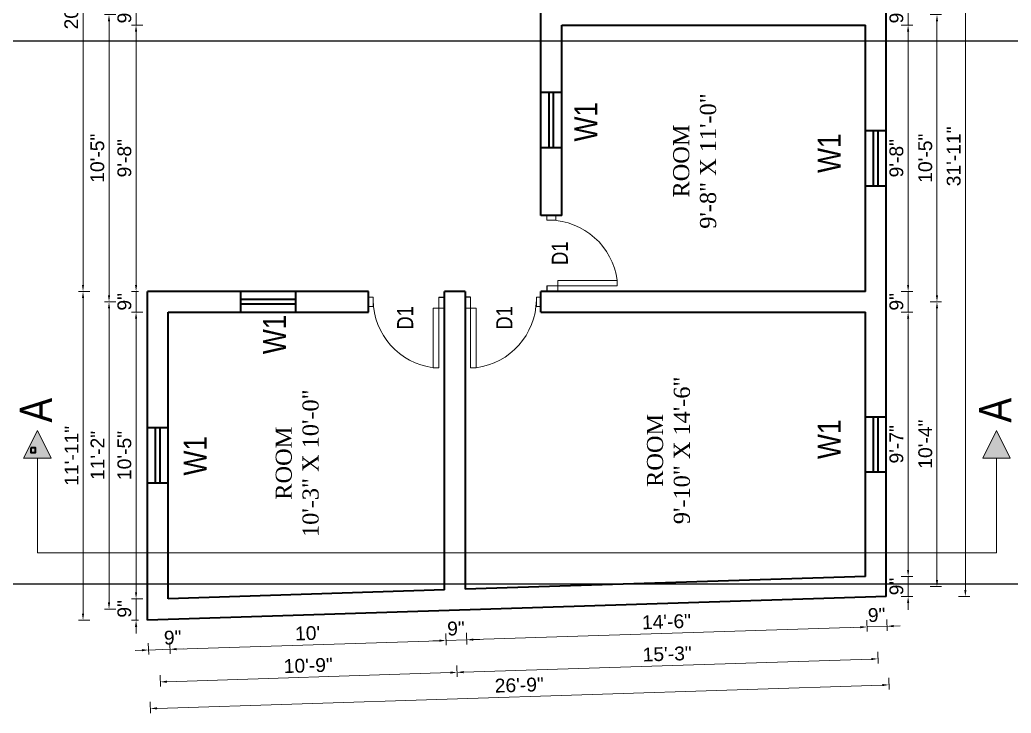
# Model space of a CAD drawing. Header units: inches. Extents: x 0 to 383786, y -43792 to 0.
# Drawn here: x 357534.3 to 357965.2, y -40967 to -40665.7 of the extents above; entities that cross this region are included whole.
import ezdxf

# ---------------------------------------------------------------- set-up
doc = ezdxf.new("R2010")
doc.units = ezdxf.units.IN
doc.header["$LTSCALE"] = 2
doc.header["$MEASUREMENT"] = 0
doc.header["$PDMODE"] = 34
doc.layers.get('0').update_dxf_attribs({"linetype": 'CONTINUOUS'})
doc.layers.get('DEFPOINTS').update_dxf_attribs({"color": 141, "linetype": 'CONTINUOUS'})
for name, color, linetype, lineweight in [('dimension', 160, 'CONTINUOUS', 15), ('door', 20, 'CONTINUOUS', 35), ('steps', 253, 'CONTINUOUS', 20), ('truss', 1, 'CONTINUOUS', 25)]:
    doc.layers.add(name, color=color, linetype=linetype, lineweight=lineweight)
doc.styles.add('Lettring Text', font='arial.ttf')
doc.styles.get("Standard").update_dxf_attribs({"font": 'ARIALN.TTF'})
doc.dimstyles.new('Copy of Standard', dxfattribs={"dimtxt": 6, "dimasz": 2.875, "dimexe": 2, "dimexo": 4, "dimgap": 2, "dimtad": 1, "dimdec": 0, "dimrnd": 1, "dimzin": 0, "dimdsep": 46, "dimlunit": 4, "dimtxsty": 'Lettring Text', "dimcen": 0.1, "dimclrd": 7, "dimclre": 7, "dimclrt": 7, "dimazin": 0, "dimtfac": 0.645, "dimtdec": 0, "dimtmove": 1, "dimatfit": 0, "dimfxl": 3, "dimfxlon": 1, "dimtfillclr": 256, "dimtolj": 1, "dimtzin": 0, "dimlwd": -1, "dimlwe": -1, "dimarcsym": 2})

# ---------------------------------------------------------------- blocks, each defined once
blk = doc.blocks.new('*D273')
at = {"layer": 'DEFPOINTS', "color": 0, "ltscale": 0.5, "transparency": 16777216}
for p in [(357584.79, -40917.29), (357598.8, -40917.29), (357589.8, -40926.59)]:
    blk.add_point(p, dxfattribs=at)
at = {"layer": 'steps', "color": 7, "ltscale": 0.5, "transparency": 16777216}
for p, q in [((357584.79, -40914.42), (357584.79, -40911.54)), ((357587.79, -40917.29), (357582.79, -40917.29)), ((357584.79, -40926.59), (357584.79, -40917.29)), ((357585.8, -40926.59), (357582.79, -40926.59)), ((357584.79, -40929.46), (357584.79, -40932.34))]:
    blk.add_line(p, q, dxfattribs=at)
for points in [[(357584.31, -40914.42), (357585.27, -40914.42), (357584.79, -40917.29)], [(357584.31, -40929.46), (357585.27, -40929.46), (357584.79, -40926.59)]]:
    blk.add_solid(points, dxfattribs=at)
at = {"layer": 'steps', "color": 7, "ltscale": 0.5, "transparency": 16777216, "insert": (357579.73, -40921.65), "char_height": 6, "attachment_point": 5, "rotation": 90, "style": 'Lettring Text'}
blk.add_mtext('\\A1;9"', dxfattribs=at)
blk = doc.blocks.new('*D274')
at = {"layer": 'DEFPOINTS', "color": 0, "ltscale": 0.5, "transparency": 16777216}
for p in [(357584.79, -40792.71), (357598.8, -40792.71), (357598.8, -40917.29)]:
    blk.add_point(p, dxfattribs=at)
at = {"layer": 'steps', "color": 7, "ltscale": 0.5, "transparency": 16777216}
for p, q in [((357587.79, -40792.71), (357582.79, -40792.71)), ((357584.79, -40914.42), (357584.79, -40795.59)), ((357587.79, -40917.29), (357582.79, -40917.29))]:
    blk.add_line(p, q, dxfattribs=at)
for points in [[(357584.31, -40795.59), (357585.27, -40795.59), (357584.79, -40792.71)], [(357584.31, -40914.42), (357585.27, -40914.42), (357584.79, -40917.29)]]:
    blk.add_solid(points, dxfattribs=at)
at = {"layer": 'steps', "color": 7, "ltscale": 0.5, "transparency": 16777216, "insert": (357579.73, -40855), "char_height": 6, "attachment_point": 5, "rotation": 90, "style": 'Lettring Text'}
blk.add_mtext('\\A1;10\'-5"', dxfattribs=at)
blk = doc.blocks.new('*D275')
at = {"layer": 'DEFPOINTS', "color": 0, "ltscale": 0.5, "transparency": 16777216}
for p in [(357584.79, -40783.71), (357589.8, -40783.71), (357598.8, -40792.71)]:
    blk.add_point(p, dxfattribs=at)
at = {"layer": 'steps', "color": 7, "ltscale": 0.5, "transparency": 16777216}
for p, q in [((357584.79, -40780.84), (357584.79, -40777.96)), ((357585.8, -40783.71), (357582.79, -40783.71)), ((357584.79, -40792.71), (357584.79, -40783.71)), ((357587.79, -40792.71), (357582.79, -40792.71)), ((357584.79, -40795.59), (357584.79, -40798.46))]:
    blk.add_line(p, q, dxfattribs=at)
for points in [[(357584.31, -40780.84), (357585.27, -40780.84), (357584.79, -40783.71)], [(357584.31, -40795.59), (357585.27, -40795.59), (357584.79, -40792.71)]]:
    blk.add_solid(points, dxfattribs=at)
at = {"layer": 'steps', "color": 7, "ltscale": 0.5, "transparency": 16777216, "insert": (357579.73, -40788.21), "char_height": 6, "attachment_point": 5, "rotation": 90, "style": 'Lettring Text'}
blk.add_mtext('\\A1;9"', dxfattribs=at)
blk = doc.blocks.new('*D276')
at = {"layer": 'DEFPOINTS', "color": 0, "ltscale": 0.5, "transparency": 16777216}
for p in [(357573.03, -40788.21), (357594.3, -40788.21), (357594.3, -40921.75)]:
    blk.add_point(p, dxfattribs=at)
at = {"layer": 'steps', "color": 7, "ltscale": 0.5, "transparency": 16777216}
for p, q in [((357576.03, -40788.21), (357571.03, -40788.21)), ((357573.03, -40918.87), (357573.03, -40791.09)), ((357576.03, -40921.75), (357571.03, -40921.75))]:
    blk.add_line(p, q, dxfattribs=at)
for points in [[(357572.55, -40791.09), (357573.51, -40791.09), (357573.03, -40788.21)], [(357572.55, -40918.87), (357573.51, -40918.87), (357573.03, -40921.75)]]:
    blk.add_solid(points, dxfattribs=at)
at = {"layer": 'steps', "color": 7, "ltscale": 0.5, "transparency": 16777216, "insert": (357568.02, -40854.98), "char_height": 6, "attachment_point": 5, "rotation": 90, "style": 'Lettring Text'}
blk.add_mtext('\\A1;11\'-2"', dxfattribs=at)
blk = doc.blocks.new('*D277')
at = {"layer": 'DEFPOINTS', "color": 0, "ltscale": 0.5, "transparency": 16777216}
for p in [(357561.73, -40783.71), (357589.8, -40783.71), (357589.8, -40926.59)]:
    blk.add_point(p, dxfattribs=at)
at = {"layer": 'steps', "color": 7, "ltscale": 0.5, "transparency": 16777216}
for p, q in [((357564.73, -40783.71), (357559.73, -40783.71)), ((357561.73, -40923.71), (357561.73, -40786.59)), ((357564.73, -40926.59), (357559.73, -40926.59))]:
    blk.add_line(p, q, dxfattribs=at)
for points in [[(357561.25, -40786.59), (357562.2, -40786.59), (357561.73, -40783.71)], [(357561.25, -40923.71), (357562.2, -40923.71), (357561.73, -40926.59)]]:
    blk.add_solid(points, dxfattribs=at)
at = {"layer": 'steps', "color": 7, "ltscale": 0.5, "transparency": 16777216, "insert": (357556.71, -40855.15), "char_height": 6, "attachment_point": 5, "rotation": 90, "style": 'Lettring Text'}
blk.add_mtext('\\A1;11\'-11"', dxfattribs=at)
blk = doc.blocks.new('*D278')
at = {"layer": 'DEFPOINTS', "color": 0, "ltscale": 0.5, "transparency": 16777216}
for p in [(357901.8, -40907.57), (357920.39, -40907.57), (357910.8, -40916.28)]:
    blk.add_point(p, dxfattribs=at)
at = {"layer": 'steps', "color": 7, "ltscale": 0.5, "transparency": 16777216}
for p, q in [((357920.39, -40904.69), (357920.39, -40901.82)), ((357917.39, -40907.57), (357922.39, -40907.57)), ((357920.39, -40916.28), (357920.39, -40907.57)), ((357917.39, -40916.28), (357922.39, -40916.28)), ((357920.39, -40919.16), (357920.39, -40922.03))]:
    blk.add_line(p, q, dxfattribs=at)
for points in [[(357919.91, -40904.69), (357920.86, -40904.69), (357920.39, -40907.57)], [(357919.91, -40919.16), (357920.86, -40919.16), (357920.39, -40916.28)]]:
    blk.add_solid(points, dxfattribs=at)
at = {"layer": 'steps', "color": 7, "ltscale": 0.5, "transparency": 16777216, "insert": (357915.32, -40911.93), "char_height": 6, "attachment_point": 5, "rotation": 90, "style": 'Lettring Text'}
blk.add_mtext('\\A1;9"', dxfattribs=at)
blk = doc.blocks.new('*D279')
at = {"layer": 'DEFPOINTS', "color": 0, "ltscale": 0.5, "transparency": 16777216}
for p in [(357910.8, -40792.71), (357920.39, -40792.71), (357901.8, -40907.57)]:
    blk.add_point(p, dxfattribs=at)
at = {"layer": 'steps', "color": 7, "ltscale": 0.5, "transparency": 16777216}
for p, q in [((357917.39, -40792.71), (357922.39, -40792.71)), ((357920.39, -40904.69), (357920.39, -40795.59)), ((357917.39, -40907.57), (357922.39, -40907.57))]:
    blk.add_line(p, q, dxfattribs=at)
for points in [[(357919.91, -40795.59), (357920.86, -40795.59), (357920.39, -40792.71)], [(357919.91, -40904.69), (357920.86, -40904.69), (357920.39, -40907.57)]]:
    blk.add_solid(points, dxfattribs=at)
at = {"layer": 'steps', "color": 7, "ltscale": 0.5, "transparency": 16777216, "insert": (357915.32, -40850.14), "char_height": 6, "attachment_point": 5, "rotation": 90, "style": 'Lettring Text'}
blk.add_mtext('\\A1;9\'-7"', dxfattribs=at)
blk = doc.blocks.new('*D280')
at = {"layer": 'DEFPOINTS', "color": 0, "ltscale": 0.5, "transparency": 16777216}
for p in [(357910.8, -40783.71), (357920.39, -40783.71), (357910.8, -40792.71)]:
    blk.add_point(p, dxfattribs=at)
at = {"layer": 'steps', "color": 7, "ltscale": 0.5, "transparency": 16777216}
for p, q in [((357920.39, -40780.84), (357920.39, -40777.96)), ((357917.39, -40783.71), (357922.39, -40783.71)), ((357920.39, -40792.71), (357920.39, -40783.71)), ((357917.39, -40792.71), (357922.39, -40792.71)), ((357920.39, -40795.59), (357920.39, -40798.46))]:
    blk.add_line(p, q, dxfattribs=at)
for points in [[(357919.91, -40780.84), (357920.86, -40780.84), (357920.39, -40783.71)], [(357919.91, -40795.59), (357920.86, -40795.59), (357920.39, -40792.71)]]:
    blk.add_solid(points, dxfattribs=at)
at = {"layer": 'steps', "color": 7, "ltscale": 0.5, "transparency": 16777216, "insert": (357915.32, -40788.21), "char_height": 6, "attachment_point": 5, "rotation": 90, "style": 'Lettring Text'}
blk.add_mtext('\\A1;9"', dxfattribs=at)
blk = doc.blocks.new('*D281')
at = {"layer": 'DEFPOINTS', "color": 0, "ltscale": 0.5, "transparency": 16777216}
for p in [(357901.8, -40667.92), (357920.39, -40667.92), (357910.8, -40783.71)]:
    blk.add_point(p, dxfattribs=at)
at = {"layer": 'steps', "color": 7, "ltscale": 0.5, "transparency": 16777216}
for p, q in [((357917.39, -40667.92), (357922.39, -40667.92)), ((357920.39, -40780.84), (357920.39, -40670.8)), ((357917.39, -40783.71), (357922.39, -40783.71))]:
    blk.add_line(p, q, dxfattribs=at)
for points in [[(357919.91, -40670.8), (357920.86, -40670.8), (357920.39, -40667.92)], [(357919.91, -40780.84), (357920.86, -40780.84), (357920.39, -40783.71)]]:
    blk.add_solid(points, dxfattribs=at)
at = {"layer": 'steps', "color": 7, "ltscale": 0.5, "transparency": 16777216, "insert": (357915.32, -40725.82), "char_height": 6, "attachment_point": 5, "rotation": 90, "style": 'Lettring Text'}
blk.add_mtext('\\A1;9\'-8"', dxfattribs=at)
blk = doc.blocks.new('*D282')
at = {"layer": 'DEFPOINTS', "color": 0, "ltscale": 0.5, "transparency": 16777216}
for p in [(357910.8, -40658.92), (357920.39, -40658.92), (357901.8, -40667.92)]:
    blk.add_point(p, dxfattribs=at)
at = {"layer": 'steps', "color": 7, "ltscale": 0.5, "transparency": 16777216}
for p, q in [((357920.39, -40656.05), (357920.39, -40653.17)), ((357917.39, -40658.92), (357922.39, -40658.92)), ((357920.39, -40667.92), (357920.39, -40658.92)), ((357917.39, -40667.92), (357922.39, -40667.92)), ((357920.39, -40670.8), (357920.39, -40673.67))]:
    blk.add_line(p, q, dxfattribs=at)
for points in [[(357919.91, -40656.05), (357920.86, -40656.05), (357920.39, -40658.92)], [(357919.91, -40670.8), (357920.86, -40670.8), (357920.39, -40667.92)]]:
    blk.add_solid(points, dxfattribs=at)
at = {"layer": 'steps', "color": 7, "ltscale": 0.5, "transparency": 16777216, "insert": (357915.32, -40663.42), "char_height": 6, "attachment_point": 5, "rotation": 90, "style": 'Lettring Text'}
blk.add_mtext('\\A1;9"', dxfattribs=at)
blk = doc.blocks.new('*D285')
at = {"layer": 'DEFPOINTS', "color": 0, "ltscale": 0.5, "transparency": 16777216}
for p in [(357906.3, -40788.21), (357932.93, -40788.21), (357906.3, -40911.93)]:
    blk.add_point(p, dxfattribs=at)
at = {"layer": 'steps', "color": 7, "ltscale": 0.5, "transparency": 16777216}
for p, q in [((357929.93, -40788.21), (357934.93, -40788.21)), ((357932.93, -40909.05), (357932.93, -40791.09)), ((357929.93, -40911.93), (357934.93, -40911.93))]:
    blk.add_line(p, q, dxfattribs=at)
for points in [[(357932.45, -40791.09), (357933.4, -40791.09), (357932.93, -40788.21)], [(357932.45, -40909.05), (357933.4, -40909.05), (357932.93, -40911.93)]]:
    blk.add_solid(points, dxfattribs=at)
at = {"layer": 'steps', "color": 7, "ltscale": 0.5, "transparency": 16777216, "insert": (357927.86, -40850.07), "char_height": 6, "attachment_point": 5, "rotation": 90, "style": 'Lettring Text'}
blk.add_mtext('\\A1;10\'-4"', dxfattribs=at)
blk = doc.blocks.new('*D286')
at = {"layer": 'DEFPOINTS', "color": 0, "ltscale": 0.5, "transparency": 16777216}
for p in [(357906.3, -40663.42), (357932.93, -40663.42), (357906.3, -40788.21)]:
    blk.add_point(p, dxfattribs=at)
at = {"layer": 'steps', "color": 7, "ltscale": 0.5, "transparency": 16777216}
for p, q in [((357929.93, -40663.42), (357934.93, -40663.42)), ((357932.93, -40785.34), (357932.93, -40666.3)), ((357929.93, -40788.21), (357934.93, -40788.21))]:
    blk.add_line(p, q, dxfattribs=at)
for points in [[(357932.45, -40666.3), (357933.4, -40666.3), (357932.93, -40663.42)], [(357932.45, -40785.34), (357933.4, -40785.34), (357932.93, -40788.21)]]:
    blk.add_solid(points, dxfattribs=at)
at = {"layer": 'steps', "color": 7, "ltscale": 0.5, "transparency": 16777216, "insert": (357927.86, -40725.82), "char_height": 6, "attachment_point": 5, "rotation": 90, "style": 'Lettring Text'}
blk.add_mtext('\\A1;10\'-5"', dxfattribs=at)
blk = doc.blocks.new('*D288')
at = {"layer": 'DEFPOINTS', "color": 0, "ltscale": 0.5, "transparency": 16777216}
for p in [(357910.8, -40533.73), (357945.27, -40533.73), (357910.8, -40916.28)]:
    blk.add_point(p, dxfattribs=at)
at = {"layer": 'steps', "color": 7, "ltscale": 0.5, "transparency": 16777216}
for p, q in [((357942.27, -40533.73), (357947.27, -40533.73)), ((357945.27, -40913.41), (357945.27, -40536.6)), ((357942.27, -40916.28), (357947.27, -40916.28))]:
    blk.add_line(p, q, dxfattribs=at)
for points in [[(357944.79, -40536.6), (357945.75, -40536.6), (357945.27, -40533.73)], [(357944.79, -40913.41), (357945.75, -40913.41), (357945.27, -40916.28)]]:
    blk.add_solid(points, dxfattribs=at)
at = {"layer": 'steps', "color": 7, "ltscale": 0.5, "transparency": 16777216, "insert": (357940.21, -40725.01), "char_height": 6, "attachment_point": 5, "rotation": 90, "style": 'Lettring Text'}
blk.add_mtext('\\A1;31\'-11"', dxfattribs=at)
blk = doc.blocks.new('*D289')
at = {"layer": 'DEFPOINTS', "color": 0, "ltscale": 0.5, "transparency": 16777216}
for p in [(357718.8, -40913.44), (357598.8, -40917.29), (357719.5, -40935.38)]:
    blk.add_point(p, dxfattribs=at)
at = {"layer": 'steps', "color": 7, "ltscale": 0.5, "transparency": 16777216}
for p, q in [((357719.41, -40932.38), (357719.57, -40937.38)), ((357599.41, -40936.23), (357599.57, -40941.23)), ((357602.37, -40939.14), (357716.63, -40935.47))]:
    blk.add_line(p, q, dxfattribs=at)
for points in [[(357716.61, -40934.99), (357716.64, -40935.95), (357719.5, -40935.38)], [(357602.36, -40938.66), (357602.39, -40939.62), (357599.5, -40939.23)]]:
    blk.add_solid(points, dxfattribs=at)
at = {"layer": 'steps', "color": 7, "ltscale": 0.5, "transparency": 16777216, "insert": (357659.34, -40932.25), "char_height": 6, "attachment_point": 5, "rotation": 1.8384, "style": 'Lettring Text'}
blk.add_mtext("\\A1;10'", dxfattribs=at)
blk = doc.blocks.new('*D290')
at = {"layer": 'DEFPOINTS', "color": 0, "ltscale": 0.5, "transparency": 16777216}
for p in [(357598.8, -40917.29), (357589.8, -40926.59), (357590.21, -40939.53)]:
    blk.add_point(p, dxfattribs=at)
at = {"layer": 'steps', "color": 7, "ltscale": 0.5, "transparency": 16777216}
for p, q in [((357590.12, -40936.53), (357590.28, -40941.53)), ((357599.41, -40936.23), (357599.57, -40941.23)), ((357587.34, -40939.62), (357584.47, -40939.71)), ((357599.5, -40939.23), (357590.21, -40939.53)), ((357602.37, -40939.14), (357605.25, -40939.05))]:
    blk.add_line(p, q, dxfattribs=at)
for points in [[(357587.32, -40939.14), (357587.35, -40940.1), (357590.21, -40939.53)], [(357602.36, -40938.66), (357602.39, -40939.62), (357599.5, -40939.23)]]:
    blk.add_solid(points, dxfattribs=at)
at = {"layer": 'steps', "color": 7, "ltscale": 0.5, "transparency": 16777216, "insert": (357600.7, -40934.13), "char_height": 6, "attachment_point": 5, "rotation": 1.8384, "style": 'Lettring Text'}
blk.add_mtext('\\A1;9"', dxfattribs=at)
blk = doc.blocks.new('*D291')
at = {"layer": 'DEFPOINTS', "color": 0, "ltscale": 0.5, "transparency": 16777216}
for p in [(357718.8, -40913.44), (357727.8, -40913.15), (357728.5, -40935.09)]:
    blk.add_point(p, dxfattribs=at)
at = {"layer": 'steps', "color": 7, "ltscale": 0.5, "transparency": 16777216}
for p, q in [((357719.41, -40932.38), (357719.57, -40937.38)), ((357728.41, -40932.09), (357728.57, -40937.09)), ((357716.63, -40935.47), (357713.75, -40935.56)), ((357719.5, -40935.38), (357728.5, -40935.09)), ((357731.37, -40935), (357734.25, -40934.91))]:
    blk.add_line(p, q, dxfattribs=at)
for points in [[(357716.61, -40934.99), (357716.64, -40935.95), (357719.5, -40935.38)], [(357731.36, -40934.52), (357731.39, -40935.48), (357728.5, -40935.09)]]:
    blk.add_solid(points, dxfattribs=at)
at = {"layer": 'steps', "color": 7, "ltscale": 0.5, "transparency": 16777216, "insert": (357723.84, -40930.18), "char_height": 6, "attachment_point": 5, "rotation": 1.8384, "style": 'Lettring Text'}
blk.add_mtext('\\A1;9"', dxfattribs=at)
blk = doc.blocks.new('*D292')
at = {"layer": 'DEFPOINTS', "color": 0, "ltscale": 0.5, "transparency": 16777216}
for p in [(357901.8, -40907.57), (357727.8, -40913.15), (357902.5, -40929.51)]:
    blk.add_point(p, dxfattribs=at)
at = {"layer": 'steps', "color": 7, "ltscale": 0.5, "transparency": 16777216}
for p, q in [((357902.41, -40926.51), (357902.57, -40931.51)), ((357728.41, -40932.09), (357728.57, -40937.09)), ((357731.37, -40935), (357899.63, -40929.6))]:
    blk.add_line(p, q, dxfattribs=at)
for points in [[(357899.61, -40929.12), (357899.64, -40930.08), (357902.5, -40929.51)], [(357731.36, -40934.52), (357731.39, -40935.48), (357728.5, -40935.09)]]:
    blk.add_solid(points, dxfattribs=at)
at = {"layer": 'steps', "color": 7, "ltscale": 0.5, "transparency": 16777216, "insert": (357815.34, -40927.24), "char_height": 6, "attachment_point": 5, "rotation": 1.8384, "style": 'Lettring Text'}
blk.add_mtext('\\A1;14\'-6"', dxfattribs=at)
blk = doc.blocks.new('*D293')
at = {"layer": 'DEFPOINTS', "color": 0, "ltscale": 0.5, "transparency": 16777216}
for p in [(357901.8, -40907.57), (357910.8, -40916.28), (357911.21, -40929.23)]:
    blk.add_point(p, dxfattribs=at)
at = {"layer": 'steps', "color": 7, "ltscale": 0.5, "transparency": 16777216}
for p, q in [((357902.41, -40926.51), (357902.57, -40931.51)), ((357911.12, -40926.23), (357911.28, -40931.23)), ((357899.63, -40929.6), (357896.75, -40929.69)), ((357902.5, -40929.51), (357911.21, -40929.23)), ((357914.09, -40929.13), (357916.96, -40929.04))]:
    blk.add_line(p, q, dxfattribs=at)
for points in [[(357899.61, -40929.12), (357899.64, -40930.08), (357902.5, -40929.51)], [(357914.07, -40928.66), (357914.1, -40929.61), (357911.21, -40929.23)]]:
    blk.add_solid(points, dxfattribs=at)
at = {"layer": 'steps', "color": 7, "ltscale": 0.5, "transparency": 16777216, "insert": (357906.69, -40924.31), "char_height": 6, "attachment_point": 5, "rotation": 1.8384, "style": 'Lettring Text'}
blk.add_mtext('\\A1;9"', dxfattribs=at)
blk = doc.blocks.new('*D294')
at = {"layer": 'DEFPOINTS', "color": 0, "ltscale": 0.5, "transparency": 16777216}
for p in [(357723.3, -40917.8), (357594.3, -40921.94), (357724.31, -40949.25)]:
    blk.add_point(p, dxfattribs=at)
at = {"layer": 'steps', "color": 7, "ltscale": 0.5, "transparency": 16777216}
for p, q in [((357598.18, -40953.3), (357721.43, -40949.34)), ((357724.21, -40946.25), (357724.37, -40951.25)), ((357595.21, -40950.39), (357595.37, -40955.39))]:
    blk.add_line(p, q, dxfattribs=at)
for points in [[(357721.42, -40948.86), (357721.45, -40949.82), (357724.31, -40949.25)], [(357598.16, -40952.82), (357598.2, -40953.77), (357595.31, -40953.39)]]:
    blk.add_solid(points, dxfattribs=at)
at = {"layer": 'steps', "color": 7, "ltscale": 0.5, "transparency": 16777216, "insert": (357659.64, -40946.26), "char_height": 6, "attachment_point": 5, "rotation": 1.8384, "style": 'Lettring Text'}
blk.add_mtext('\\A1;10\'-9"', dxfattribs=at)
blk = doc.blocks.new('*D295')
at = {"layer": 'DEFPOINTS', "color": 0, "ltscale": 0.5, "transparency": 16777216}
for p in [(357906.3, -40911.93), (357723.3, -40917.8), (357907.31, -40943.37)]:
    blk.add_point(p, dxfattribs=at)
at = {"layer": 'steps', "color": 7, "ltscale": 0.5, "transparency": 16777216}
for p, q in [((357907.21, -40940.37), (357907.37, -40945.37)), ((357727.18, -40949.15), (357904.43, -40943.47)), ((357724.21, -40946.25), (357724.37, -40951.25))]:
    blk.add_line(p, q, dxfattribs=at)
for points in [[(357904.42, -40942.99), (357904.45, -40943.94), (357907.31, -40943.37)], [(357727.16, -40948.68), (357727.2, -40949.63), (357724.31, -40949.25)]]:
    blk.add_solid(points, dxfattribs=at)
at = {"layer": 'steps', "color": 7, "ltscale": 0.5, "transparency": 16777216, "insert": (357815.64, -40941.25), "char_height": 6, "attachment_point": 5, "rotation": 1.8384, "style": 'Lettring Text'}
blk.add_mtext('\\A1;15\'-3"', dxfattribs=at)
blk = doc.blocks.new('*D296')
at = {"layer": 'DEFPOINTS', "color": 0, "ltscale": 0.5, "transparency": 16777216}
for p in [(357910.8, -40916.28), (357589.8, -40926.59), (357591.03, -40964.97)]:
    blk.add_point(p, dxfattribs=at)
at = {"layer": 'steps', "color": 7, "ltscale": 0.5, "transparency": 16777216}
for p, q in [((357911.93, -40951.67), (357912.09, -40956.67)), ((357909.16, -40954.76), (357593.9, -40964.88)), ((357590.93, -40961.98), (357591.09, -40966.97))]:
    blk.add_line(p, q, dxfattribs=at)
for points in [[(357909.14, -40954.28), (357909.17, -40955.24), (357912.03, -40954.67)], [(357593.89, -40964.4), (357593.92, -40965.36), (357591.03, -40964.97)]]:
    blk.add_solid(points, dxfattribs=at)
at = {"layer": 'steps', "color": 7, "ltscale": 0.5, "transparency": 16777216, "insert": (357751.37, -40954.76), "char_height": 6, "attachment_point": 5, "rotation": 1.8384, "style": 'Lettring Text'}
blk.add_mtext('\\A1;26\'-9"', dxfattribs=at)
blk = doc.blocks.new('*D302')
at = {"layer": 'DEFPOINTS', "color": 0, "ltscale": 0.5, "transparency": 16777216}
for p in [(357604.8, -40523.85), (357760.8, -40534.62), (357604.8, -40792.71)]:
    blk.add_point(p, dxfattribs=at)
at = {"layer": 'steps', "color": 7, "ltscale": 0.5, "transparency": 16777216}
for p, q in [((357604.8, -40526.85), (357604.8, -40521.85)), ((357760.8, -40526.85), (357760.8, -40521.85)), ((357757.92, -40523.85), (357607.67, -40523.85))]:
    blk.add_line(p, q, dxfattribs=at)
for points in [[(357607.67, -40523.37), (357607.67, -40524.33), (357604.8, -40523.85)], [(357757.92, -40523.37), (357757.92, -40524.33), (357760.8, -40523.85)]]:
    blk.add_solid(points, dxfattribs=at)
at = {"layer": 'steps', "color": 7, "ltscale": 0.5, "transparency": 16777216, "insert": (357682.8, -40518.79), "char_height": 6, "attachment_point": 5, "style": 'Lettring Text'}
blk.add_mtext("\\A1;13'", dxfattribs=at)
blk = doc.blocks.new('*D303')
at = {"layer": 'DEFPOINTS', "color": 0, "ltscale": 0.5, "transparency": 16777216}
for p in [(357595.8, -40523.85), (357595.8, -40783.71), (357604.8, -40792.71)]:
    blk.add_point(p, dxfattribs=at)
at = {"layer": 'steps', "color": 7, "ltscale": 0.5, "transparency": 16777216}
for p, q in [((357595.8, -40526.85), (357595.8, -40521.85)), ((357604.8, -40526.85), (357604.8, -40521.85)), ((357592.92, -40523.85), (357590.05, -40523.85)), ((357604.8, -40523.85), (357595.8, -40523.85)), ((357607.67, -40523.85), (357610.55, -40523.85))]:
    blk.add_line(p, q, dxfattribs=at)
for points in [[(357592.92, -40523.37), (357592.92, -40524.33), (357595.8, -40523.85)], [(357607.67, -40523.37), (357607.67, -40524.33), (357604.8, -40523.85)]]:
    blk.add_solid(points, dxfattribs=at)
at = {"layer": 'steps', "color": 7, "ltscale": 0.5, "transparency": 16777216, "insert": (357600.3, -40518.79), "char_height": 6, "attachment_point": 5, "style": 'Lettring Text'}
blk.add_mtext('\\A1;9"', dxfattribs=at)
blk = doc.blocks.new('*D304')
at = {"layer": 'DEFPOINTS', "color": 0, "ltscale": 0.5, "transparency": 16777216}
for p in [(357600.3, -40513.48), (357760.8, -40534.62), (357600.3, -40788.21)]:
    blk.add_point(p, dxfattribs=at)
at = {"layer": 'steps', "color": 7, "ltscale": 0.5, "transparency": 16777216}
for p, q in [((357600.3, -40516.48), (357600.3, -40511.48)), ((357757.92, -40513.48), (357603.17, -40513.48)), ((357760.8, -40516.48), (357760.8, -40511.48))]:
    blk.add_line(p, q, dxfattribs=at)
for points in [[(357603.17, -40513), (357603.17, -40513.96), (357600.3, -40513.48)], [(357757.92, -40513), (357757.92, -40513.96), (357760.8, -40513.48)]]:
    blk.add_solid(points, dxfattribs=at)
at = {"layer": 'steps', "color": 7, "ltscale": 0.5, "transparency": 16777216, "insert": (357680.55, -40508.41), "char_height": 6, "attachment_point": 5, "style": 'Lettring Text'}
blk.add_mtext('\\A1;13\'-5"', dxfattribs=at)
blk = doc.blocks.new('*D305')
at = {"layer": 'DEFPOINTS', "color": 0, "ltscale": 0.5, "transparency": 16777216}
for p in [(357595.8, -40502.25), (357760.8, -40534.62), (357595.8, -40783.71)]:
    blk.add_point(p, dxfattribs=at)
at = {"layer": 'steps', "color": 7, "ltscale": 0.5, "transparency": 16777216}
for p, q in [((357595.8, -40505.25), (357595.8, -40500.25)), ((357760.8, -40505.25), (357760.8, -40500.25)), ((357757.92, -40502.25), (357598.67, -40502.25))]:
    blk.add_line(p, q, dxfattribs=at)
for points in [[(357598.67, -40501.77), (357598.67, -40502.73), (357595.8, -40502.25)], [(357757.92, -40501.77), (357757.92, -40502.73), (357760.8, -40502.25)]]:
    blk.add_solid(points, dxfattribs=at)
at = {"layer": 'steps', "color": 7, "ltscale": 0.5, "transparency": 16777216, "insert": (357678.3, -40497.19), "char_height": 6, "attachment_point": 5, "style": 'Lettring Text'}
blk.add_mtext('\\A1;13\'-9"', dxfattribs=at)
blk = doc.blocks.new('*D306')
at = {"layer": 'DEFPOINTS', "color": 0, "ltscale": 0.5, "transparency": 16777216}
for p in [(357584.79, -40667.92), (357769.8, -40667.92), (357589.8, -40783.71)]:
    blk.add_point(p, dxfattribs=at)
at = {"layer": 'steps', "color": 7, "ltscale": 0.5, "transparency": 16777216}
for p, q in [((357587.79, -40667.92), (357582.79, -40667.92)), ((357584.79, -40780.84), (357584.79, -40670.8)), ((357585.8, -40783.71), (357582.79, -40783.71))]:
    blk.add_line(p, q, dxfattribs=at)
for points in [[(357584.31, -40670.8), (357585.27, -40670.8), (357584.79, -40667.92)], [(357584.31, -40780.84), (357585.27, -40780.84), (357584.79, -40783.71)]]:
    blk.add_solid(points, dxfattribs=at)
at = {"layer": 'steps', "color": 7, "ltscale": 0.5, "transparency": 16777216, "insert": (357579.73, -40725.82), "char_height": 6, "attachment_point": 5, "rotation": 90, "style": 'Lettring Text'}
blk.add_mtext('\\A1;9\'-8"', dxfattribs=at)
blk = doc.blocks.new('*D307')
at = {"layer": 'DEFPOINTS', "color": 0, "ltscale": 0.5, "transparency": 16777216}
for p in [(357584.79, -40658.92), (357760.8, -40658.92), (357769.8, -40667.92)]:
    blk.add_point(p, dxfattribs=at)
at = {"layer": 'steps', "color": 7, "ltscale": 0.5, "transparency": 16777216}
for p, q in [((357584.79, -40656.05), (357584.79, -40653.17)), ((357587.79, -40658.92), (357582.79, -40658.92)), ((357584.79, -40667.92), (357584.79, -40658.92)), ((357587.79, -40667.92), (357582.79, -40667.92)), ((357584.79, -40670.8), (357584.79, -40673.67))]:
    blk.add_line(p, q, dxfattribs=at)
for points in [[(357584.31, -40656.05), (357585.27, -40656.05), (357584.79, -40658.92)], [(357584.31, -40670.8), (357585.27, -40670.8), (357584.79, -40667.92)]]:
    blk.add_solid(points, dxfattribs=at)
at = {"layer": 'steps', "color": 7, "ltscale": 0.5, "transparency": 16777216, "insert": (357579.73, -40663.42), "char_height": 6, "attachment_point": 5, "rotation": 90, "style": 'Lettring Text'}
blk.add_mtext('\\A1;9"', dxfattribs=at)
blk = doc.blocks.new('*D310')
at = {"layer": 'DEFPOINTS', "color": 0, "ltscale": 0.5, "transparency": 16777216}
for p in [(357573.03, -40663.42), (357769.8, -40663.42), (357594.3, -40788.21)]:
    blk.add_point(p, dxfattribs=at)
at = {"layer": 'steps', "color": 7, "ltscale": 0.5, "transparency": 16777216}
for p, q in [((357576.03, -40663.42), (357571.03, -40663.42)), ((357573.03, -40785.34), (357573.03, -40666.3)), ((357576.03, -40788.21), (357571.03, -40788.21))]:
    blk.add_line(p, q, dxfattribs=at)
for points in [[(357572.55, -40666.3), (357573.51, -40666.3), (357573.03, -40663.42)], [(357572.55, -40785.34), (357573.51, -40785.34), (357573.03, -40788.21)]]:
    blk.add_solid(points, dxfattribs=at)
at = {"layer": 'steps', "color": 7, "ltscale": 0.5, "transparency": 16777216, "insert": (357567.96, -40725.82), "char_height": 6, "attachment_point": 5, "rotation": 90, "style": 'Lettring Text'}
blk.add_mtext('\\A1;10\'-5"', dxfattribs=at)
blk = doc.blocks.new('*D312')
at = {"layer": 'DEFPOINTS', "color": 0, "ltscale": 0.5, "transparency": 16777216}
for p in [(357561.73, -40534.62), (357760.8, -40534.62), (357589.8, -40783.71)]:
    blk.add_point(p, dxfattribs=at)
at = {"layer": 'steps', "color": 7, "ltscale": 0.5, "transparency": 16777216}
for p, q in [((357564.73, -40534.62), (357559.73, -40534.62)), ((357561.73, -40780.84), (357561.73, -40537.49)), ((357564.73, -40783.71), (357559.73, -40783.71))]:
    blk.add_line(p, q, dxfattribs=at)
for points in [[(357561.25, -40537.49), (357562.2, -40537.49), (357561.73, -40534.62)], [(357561.25, -40780.84), (357562.2, -40780.84), (357561.73, -40783.71)]]:
    blk.add_solid(points, dxfattribs=at)
at = {"layer": 'steps', "color": 7, "ltscale": 0.5, "transparency": 16777216, "insert": (357556.66, -40659.16), "char_height": 6, "attachment_point": 5, "rotation": 90, "style": 'Lettring Text'}
blk.add_mtext('\\A1;20\'-9"', dxfattribs=at)

msp = doc.modelspace()

# ---------------------------------------------------------------- hatches: boundary and pattern name
at = {"linetype": 'ByBlock', "lineweight": 5}
for points in [[(357541.88, -40844.09), (357547.88, -40856.09), (357535.88, -40856.09)], [(357958.8, -40844.09), (357964.8, -40856.09), (357952.8, -40856.09)]]:
    msp.add_hatch(color=7, dxfattribs=at).paths.add_polyline_path(points)

# ---------------------------------------------------------------- linework, layer by layer
at = {"color": 7, "linetype": 'ByBlock', "lineweight": 5}
for p, q in [((357541.88, -40844.09), (357535.88, -40856.09)), ((357547.88, -40856.09), (357541.88, -40844.09)), ((357958.8, -40844.09), (357952.8, -40856.09)), ((357964.8, -40856.09), (357958.8, -40844.09)), ((357547.88, -40856.09), (357535.88, -40856.09)), ((357541.88, -40897.26), (357541.88, -40856.09)), ((357964.8, -40856.09), (357952.8, -40856.09)), ((357958.8, -40897.26), (357958.8, -40856.09)), ((357958.8, -40897.26), (357541.88, -40897.26))]:
    msp.add_line(p, q, dxfattribs=at)
at = {"ltscale": 0.5}
for p in [(362386.57, -40674.82), (362248.91, -40910.82)]:
    msp.add_xline(p, (1, 0), dxfattribs=at)
at = {"layer": 'dimension', "ltscale": 7}
for p, q in [((357763.3, -40752.71), (357763.3, -40750.71)), ((357767.3, -40752.71), (357767.3, -40750.71)), ((357763.3, -40752.71), (357767.3, -40752.71)), ((357768.1, -40781.31), (357763.3, -40781.31)), ((357763.3, -40781.31), (357763.3, -40783.71)), ((357768.1, -40778.91), (357793.97, -40778.91)), ((357768.1, -40781.31), (357768.1, -40778.91)), ((357768.1, -40781.31), (357793.97, -40781.31)), ((357768.1, -40783.71), (357768.1, -40781.31)), ((357793.97, -40781.31), (357793.97, -40778.91)), ((357763.3, -40783.71), (357768.1, -40783.71)), ((357687.8, -40786.21), (357685.8, -40786.21)), ((357687.8, -40790.21), (357685.8, -40790.21)), ((357687.8, -40786.21), (357687.8, -40790.21)), ((357716.4, -40791.01), (357716.4, -40786.21)), ((357716.4, -40786.21), (357718.8, -40786.21)), ((357718.8, -40786.21), (357718.8, -40791.01)), ((357730.2, -40786.21), (357727.8, -40786.21)), ((357727.8, -40786.21), (357727.8, -40791.01)), ((357730.2, -40791.01), (357730.2, -40786.21)), ((357758.8, -40786.21), (357758.8, -40790.21)), ((357758.8, -40786.21), (357760.8, -40786.21)), ((357758.8, -40790.21), (357760.8, -40790.21)), ((357714, -40791.01), (357714, -40816.89)), ((357716.4, -40791.01), (357714, -40791.01)), ((357716.4, -40791.01), (357716.4, -40816.89)), ((357718.8, -40791.01), (357716.4, -40791.01)), ((357727.8, -40791.01), (357730.2, -40791.01)), ((357730.2, -40791.01), (357730.2, -40816.89)), ((357730.2, -40791.01), (357732.6, -40791.01)), ((357732.6, -40791.01), (357732.6, -40816.89)), ((357716.4, -40816.89), (357714, -40816.89)), ((357730.2, -40816.89), (357732.6, -40816.89))]:
    msp.add_line(p, q, dxfattribs=at)
for centre, start, end in [((357764.03, -40782.91), 7.6166, 88.9643), ((357718, -40786.94), 181.0357, 262.3834), ((357728.59, -40786.94), 277.6166, 358.9643)]:
    msp.add_arc(centre, 30.21, start, end, dxfattribs=at)
at = {"layer": 'door', "ltscale": 0.5}
for p, q in [((357910.8, -40916.28), (357910.8, -40533.73)), ((357760.8, -40750.71), (357760.8, -40658.92)), ((357769.8, -40750.71), (357769.8, -40667.92)), ((357769.8, -40667.92), (357901.8, -40667.92)), ((357901.8, -40783.71), (357901.8, -40667.92)), ((357769.8, -40697.32), (357760.8, -40697.32)), ((357764.3, -40721.32), (357764.3, -40697.32)), ((357766.3, -40721.32), (357766.3, -40697.32)), ((357901.8, -40713.82), (357910.8, -40713.82)), ((357905.3, -40737.82), (357905.3, -40713.82)), ((357907.3, -40737.82), (357907.3, -40713.82)), ((357769.8, -40721.32), (357760.8, -40721.32)), ((357901.8, -40737.82), (357910.8, -40737.82)), ((357769.8, -40750.71), (357760.8, -40750.71)), ((357589.8, -40926.59), (357589.8, -40783.71)), ((357685.8, -40783.71), (357589.8, -40783.71)), ((357630.3, -40792.71), (357630.3, -40783.71)), ((357654.3, -40792.71), (357654.3, -40783.71)), ((357685.8, -40792.71), (357685.8, -40783.71)), ((357718.8, -40913.44), (357718.8, -40783.71)), ((357727.8, -40783.71), (357718.8, -40783.71)), ((357727.8, -40783.71), (357727.8, -40913.15)), ((357772.3, -40783.71), (357760.8, -40783.71)), ((357760.8, -40792.71), (357760.8, -40783.71)), ((357901.8, -40783.71), (357769.8, -40783.71)), ((357654.3, -40787.21), (357630.3, -40787.21)), ((357654.3, -40789.21), (357630.3, -40789.21)), ((357598.8, -40917.29), (357598.8, -40792.71)), ((357598.8, -40792.71), (357685.8, -40792.71)), ((357760.8, -40792.71), (357901.8, -40792.71)), ((357901.8, -40907.57), (357901.8, -40792.71)), ((357901.8, -40838.14), (357910.8, -40838.14)), ((357905.3, -40862.14), (357905.3, -40838.14)), ((357907.3, -40862.14), (357907.3, -40838.14)), ((357598.8, -40843), (357589.8, -40843)), ((357593.3, -40867), (357593.3, -40843)), ((357595.3, -40867), (357595.3, -40843)), ((357901.8, -40862.14), (357910.8, -40862.14)), ((357598.8, -40867), (357589.8, -40867)), ((357901.8, -40907.57), (357727.8, -40913.15)), ((357718.8, -40913.44), (357598.8, -40917.29)), ((357910.8, -40916.28), (357589.8, -40926.59))]:
    msp.add_line(p, q, dxfattribs=at)
msp.add_lwpolyline([(357539.03, -40851.71), (357539.03, -40853.71), (357541.03, -40853.71), (357541.03, -40851.71)], close=True, dxfattribs=at)
at = {"layer": 'truss', "ltscale": 7}
for p, q in [((357763.3, -40750.71), (357767.3, -40750.71)), ((357763.3, -40781.31), (357763.3, -40783.71)), ((357763.3, -40783.71), (357767.3, -40783.71)), ((357685.8, -40786.21), (357685.8, -40790.21)), ((357716.4, -40786.21), (357718.8, -40786.21)), ((357718.8, -40786.21), (357718.8, -40790.21)), ((357727.8, -40786.21), (357727.8, -40790.21)), ((357730.2, -40786.21), (357727.8, -40786.21)), ((357760.8, -40786.21), (357760.8, -40790.21))]:
    msp.add_line(p, q, dxfattribs=at)

# ---------------------------------------------------------------- texts
at = {"color": 7, "linetype": 'ByBlock', "lineweight": 5, "rotation": 90}
for s, insert, char_height, width, attachment_point in [('W1', (357775.35, -40718.53), 10, 44.1664, 1), ('W1', (357881.11, -40732.2), 10, 44.1664, 1), ('W1', (357640.03, -40810.94), 10, 44.1664, 1), ('A', (357534.26, -40829.99), 14, 26.5803, 3), ('A', (357951.18, -40829.99), 14, 26.5803, 3), ('W1', (357881.11, -40856.52), 10, 44.1664, 1), ('W1', (357605.5, -40863.69), 10, 44.1664, 1)]:
    msp.add_mtext(s, dxfattribs=dict(at, insert=insert, char_height=char_height, width=width, attachment_point=attachment_point))
at = {"layer": 'steps', "color": 7, "ltscale": 0.3, "char_height": 7, "width": 70.3269, "attachment_point": 2, "rotation": 90}
for s, insert in [('{\\fTimes New Roman|b0|i0|c0|p18;ROOM \\P9\'-8" X 11\'-0"}', (357818.24, -40727.03)), ('{\\fTimes New Roman|b0|i0|c0|p18;ROOM \\P9\'-10" X 14\'-6"}', (357806.86, -40852.77)), ('{\\fTimes New Roman|b0|i0|c0|p18;ROOM \\P10\'-3" X 10\'-0"}', (357645.46, -40858.35))]:
    msp.add_mtext(s, dxfattribs=dict(at, insert=insert))
at = {"layer": 'steps', "color": 7, "ltscale": 0.3, "char_height": 7, "rotation": 90}
for insert, attachment_point in [((357772.48, -40767.1), 8), ((357698.25, -40795.19), 2), ((357748.34, -40795.19), 8)]:
    msp.add_mtext_dynamic_manual_height_columns('{\\W1;D1}', width=18.6213, gutter_width=40, heights=[0], dxfattribs=dict(at, insert=insert, attachment_point=attachment_point))

# ---------------------------------------------------------------- dimensions: what is measured, and where the dimension line sits
at = {"layer": 'steps', "ltscale": 0.5}
for base, p1, p2, angle, picture, middle in [((357595.8, -40502.25), (357760.8, -40534.62), (357595.8, -40783.71), 180, '*D305', (357678.3, -40497.19)), ((357600.2971668, -40513.47902322), (357760.7971668, -40534.6186252), (357600.2971668, -40788.21021411), 180, '*D304', (357680.5471668, -40508.41353891)), ((357604.8, -40523.85), (357760.8, -40534.62), (357604.8, -40792.71), 180, '*D302', (357682.8, -40518.79)), ((357561.73, -40534.62), (357589.8, -40783.71), (357760.8, -40534.62), 90, '*D312', (357556.66, -40659.16)), ((357945.27, -40533.73), (357910.8, -40916.28), (357910.8, -40533.73), 90, '*D288', (357940.21, -40725.01)), ((357573.03, -40663.42), (357594.3, -40788.21), (357769.8, -40663.42), 90, '*D310', (357567.96, -40725.82)), ((357932.93, -40663.42), (357906.3, -40788.21), (357906.3, -40663.42), 90, '*D286', (357927.86, -40725.82)), ((357584.79, -40667.92), (357589.8, -40783.71), (357769.8, -40667.92), 90, '*D306', (357579.73, -40725.82)), ((357920.39, -40667.92), (357910.8, -40783.71), (357901.8, -40667.92), 90, '*D281', (357915.32, -40725.82)), ((357561.73, -40783.71), (357589.8, -40926.59), (357589.8, -40783.71), 90, '*D277', (357556.71, -40855.15)), ((357573.03, -40788.21), (357594.3, -40921.75), (357594.3, -40788.21), 90, '*D276', (357568.02, -40854.98)), ((357932.93, -40788.21), (357906.3, -40911.93), (357906.3, -40788.21), 90, '*D285', (357927.86, -40850.07)), ((357584.79, -40792.71), (357598.8, -40917.29), (357598.8, -40792.71), 90, '*D274', (357579.73, -40855)), ((357920.39, -40792.71), (357901.8, -40907.57), (357910.8, -40792.71), 90, '*D279', (357915.32, -40850.14)), ((357902.5, -40929.51), (357727.8, -40913.15), (357901.8, -40907.57), 181.8384, '*D292', (357815.34, -40927.24)), ((357907.31, -40943.37), (357723.3, -40917.8), (357906.3, -40911.93), 181.8384, '*D295', (357815.64, -40941.25))]:
    dim = msp.add_linear_dim(base=base, p1=p1, p2=p2, angle=angle, dimstyle='Copy of Standard', dxfattribs=at)
    dim.commit()
    dim.dimension.update_dxf_attribs({"geometry": picture, "text_midpoint": middle})
for base, p1, p2, angle, picture, middle in [((357595.8, -40523.85), (357604.8, -40792.71), (357595.8, -40783.71), 180, '*D303', (357600.3, -40523.85)), ((357584.79, -40658.92), (357769.8, -40667.92), (357760.8, -40658.92), 90, '*D307', (357584.79, -40663.42)), ((357920.39, -40658.92), (357901.8, -40667.92), (357910.8, -40658.92), 90, '*D282', (357920.39, -40663.42)), ((357584.79, -40783.71), (357598.8, -40792.71), (357589.8, -40783.71), 90, '*D275', (357584.79, -40788.21)), ((357920.39, -40783.71), (357910.8, -40792.71), (357910.8, -40783.71), 90, '*D280', (357920.39, -40788.21)), ((357920.39, -40907.57), (357910.8, -40916.28), (357901.8, -40907.57), 90, '*D278', (357920.39, -40911.93)), ((357911.21, -40929.23), (357901.8, -40907.57), (357910.8, -40916.28), 181.8384, '*D293', (357906.86, -40929.37)), ((357584.79, -40917.29), (357589.8, -40926.59), (357598.8, -40917.29), 90, '*D273', (357584.79, -40921.65)), ((357728.5, -40935.09), (357718.8, -40913.44), (357727.8, -40913.15), 181.8384, '*D291', (357724, -40935.24)), ((357590.21, -40939.53), (357598.8, -40917.29), (357589.8, -40926.59), 181.8384, '*D290', (357600.86, -40939.19))]:
    dim = msp.add_linear_dim(base=base, p1=p1, p2=p2, angle=angle, dimstyle='Copy of Standard', dxfattribs=at)
    dim.commit()
    dim.dimension.update_dxf_attribs({"geometry": picture, "text_midpoint": middle, "dimtype": 160})
for p1, p2, distance, picture, middle in [((357598.8, -40917.29), (357718.8, -40913.44), -21.95, '*D289', (357659.34, -40932.25)), ((357910.8, -40916.28), (357589.8, -40926.59), 38.41, '*D296', (357751.37, -40954.76)), ((357594.3, -40921.94), (357723.3, -40917.8), -31.46, '*D294', (357659.64, -40946.26))]:
    dim = msp.add_aligned_dim(p1=p1, p2=p2, distance=distance, dimstyle='Copy of Standard', dxfattribs=at)
    dim.commit()
    dim.dimension.update_dxf_attribs({"geometry": picture, "text_midpoint": middle})

doc.saveas('drawing.dxf')
